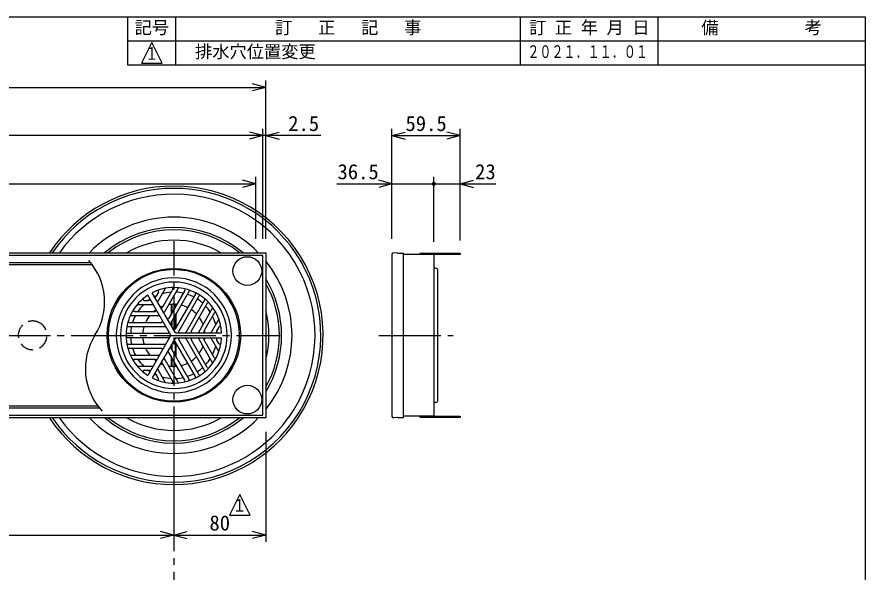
# Model space of a CAD drawing. Units: millimetres, scale not verified. Extents: x -819 to 819, y -558 to 522.
# Drawn here: x 80 to 819, y 38 to 522 of the extents above; entities that cross this region are included whole.
import ezdxf
from ezdxf.enums import TextEntityAlignment as Align

# ---------------------------------------------------------------- set-up
doc = ezdxf.new("R2010")
doc.units = ezdxf.units.MM
doc.header["$LTSCALE"] = 6
for name, pattern in [('CHAIN1', [8, 5, -1, 1, -1]), ('CHAIN2', [12, 9, -1, 1, -1]), ('DASHED2', [3, 2, -1])]:
    doc.linetypes.add(name, pattern=pattern)
for name, color, linetype in [('0-0_計極細', 2, 'Continuous'), ('0-1_計細線', 3, 'Continuous'), ('0-5_寸法線', 7, 'Continuous'), ('0-7_枠細線', 5, 'Continuous'), ('0-8_枠中線', 5, 'Continuous')]:
    doc.layers.add(name, color=color, linetype=linetype)
doc.styles.add('ＭＳ ゴシック', font='')
doc.styles.get('ＭＳ ゴシック').set_extended_font_data('MS Gothic')

msp = doc.modelspace()

# ---------------------------------------------------------------- hatches: boundary and pattern name
at = {"layer": '0-5_寸法線'}
msp.add_hatch(color=256, dxfattribs=at).paths.add_polyline_path([(445.294, 376.656, 1), (441.694, 376.656, 1)])

# ---------------------------------------------------------------- linework, layer by layer
at = {"layer": '0-0_計極細', "linetype": 'CHAIN1'}
msp.add_line((217, 326.656), (217, -274.997), dxfattribs=at)
at = {"layer": '0-0_計極細'}
for p, q in [((433.494, 315.156), (433.494, 316.356)), ((443.494, 315.156), (443.494, 316.356)), ((445.494, 315.156), (445.494, 316.356)), ((447.494, 315.156), (447.494, 316.356)), ((449.494, 315.156), (449.494, 316.356)), ((463.494, 315.156), (463.494, 316.356)), ((203.639, 282.229), (201.649, 278.781)), ((209.558, 285.455), (202.953, 274.015)), ((216.111, 284.764), (207.153, 269.248)), ((220.787, 285.84), (208.456, 264.482)), ((226.594, 283.855), (212.657, 259.715)), ((230.514, 283.621), (213.96, 254.949)), ((191.15, 275.018), (195.131, 275.018)), ((235.755, 280.656), (218.161, 250.182)), ((238.797, 278.9), (221.202, 248.426)), ((243.984, 275.844), (227.431, 247.172)), ((185.397, 271.506), (198.607, 271.506)), ((214.995, 263.765), (214.995, 271.682)), ((215.497, 264.634), (215.497, 271.715)), ((218.507, 269.848), (218.507, 271.715)), ((219.009, 270.717), (219.009, 271.682)), ((246.148, 272.566), (232.21, 248.426)), ((250.769, 268.529), (238.438, 247.172)), ((179.449, 261.973), (204.111, 261.973)), ((182.719, 265.485), (200.635, 265.485)), ((218.507, 250.782), (218.507, 262.824)), ((219.009, 251.651), (219.009, 263.693)), ((252.176, 263.942), (243.218, 248.426)), ((256.051, 258.612), (249.446, 247.172)), ((176.508, 252.44), (209.615, 252.44)), ((178.265, 255.952), (206.139, 255.952)), ((214.995, 252.655), (214.995, 256.741)), ((215.497, 251.786), (215.497, 257.61)), ((256.217, 251.874), (254.226, 248.426)), ((176.455, 246.419), (211.643, 246.419)), ((176.455, 242.907), (211.643, 242.907)), ((176.508, 236.886), (209.615, 236.886)), ((214.995, 232.585), (214.995, 236.671)), ((215.497, 231.716), (215.497, 237.54)), ((235.755, 208.67), (218.161, 239.144)), ((218.507, 226.502), (218.507, 238.543)), ((219.009, 225.633), (219.009, 237.674)), ((238.797, 210.426), (221.202, 240.9)), ((243.984, 213.482), (227.431, 242.154)), ((246.148, 216.76), (232.21, 240.9)), ((250.769, 220.796), (238.438, 242.154)), ((252.176, 225.384), (243.218, 240.9)), ((256.051, 230.714), (249.446, 242.154)), ((256.217, 237.452), (254.226, 240.9)), ((178.265, 233.374), (206.139, 233.374)), ((226.594, 205.471), (212.657, 229.611)), ((230.514, 205.705), (213.96, 234.377)), ((179.449, 227.353), (204.111, 227.353)), ((182.719, 223.841), (200.635, 223.841)), ((220.787, 203.486), (208.456, 224.844)), ((214.995, 217.643), (214.995, 225.561)), ((215.497, 217.611), (215.497, 224.692)), ((185.397, 217.82), (198.607, 217.82)), ((191.15, 214.307), (195.131, 214.307)), ((209.558, 203.871), (202.953, 215.311)), ((216.111, 204.562), (207.153, 220.077)), ((218.507, 217.611), (218.507, 219.477)), ((219.009, 217.643), (219.009, 218.608)), ((203.639, 207.097), (201.649, 210.544)), ((433.494, 172.956), (433.494, 174.156)), ((443.494, 172.956), (443.494, 174.156)), ((445.494, 172.956), (445.494, 174.156)), ((447.494, 172.956), (447.494, 174.156)), ((449.494, 172.956), (449.494, 174.156)), ((463.494, 172.956), (463.494, 174.156))]:
    msp.add_line(p, q, dxfattribs=at)
at = {"layer": '0-0_計極細', "linetype": 'CHAIN2'}
for p, q in [((-304.549, 244.656), (309.602, 244.656)), ((395.567, 244.656), (460.305, 244.656))]:
    msp.add_line(p, q, dxfattribs=at)
at = {"layer": '0-0_計極細'}
for centre, radius, start, end in [((102.394, 273.674), 54.312, 327.72738, 41.72573), ((217.002, 244.663), 50.153, 90, 270), ((217.002, 244.663), 50.153, 270, 90), ((202.77, 282.731), 1.004, 330, 110.49823), ((217.002, 244.663), 37.631, 93.596, 105.50678), ((209.992, 285.204), 0.502, 99.81001, 150), ((215.242, 285.266), 1.004, 330, 92.48216), ((217.002, 244.663), 37.631, 77.4576, 87.38711), ((217.002, 244.663), 37.631, 77.4576, 87.38711), ((221.222, 285.589), 0.502, 84.11294, 150), ((225.725, 284.357), 1.004, 330, 77.60597), ((230.949, 283.37), 0.502, 70.18513, 150), ((234.886, 281.158), 1.004, 330, 63.89345), ((191.15, 276.022), 1.004, 129.50177, 270), ((217.002, 244.663), 37.631, 123.68035, 126.22848), ((195.131, 276.022), 1.004, 270, 30), ((200.78, 279.283), 1.004, 210, 330), ((217.002, 244.663), 37.631, 113.77152, 116.31965), ((203.387, 273.764), 0.502, 150, 210), ((217.002, 244.663), 37.631, 62.67477, 71.92708), ((217.002, 244.663), 37.631, 48.07292, 57.32523), ((239.666, 278.398), 1.004, 56.10655, 150), ((243.55, 276.094), 0.502, 330, 49.81487), ((182.719, 266.489), 1.004, 147.51784, 270), ((185.397, 271.004), 0.502, 90, 140.18999), ((217.002, 244.663), 37.631, 134.49322, 146.404), ((198.607, 271.004), 0.502, 30, 90), ((217.002, 244.663), 27.094, 124.78019, 129.77896), ((200.635, 266.489), 1.004, 270, 30), ((206.284, 269.75), 1.004, 210, 330), ((217.002, 244.663), 27.094, 110.22104, 115.21981), ((217.002, 244.663), 27.094, 84.62432, 99.70902), ((217.002, 244.663), 27.094, 84.62432, 90), ((217.002, 244.663), 27.094, 63.71622, 76.68065), ((217.002, 244.663), 27.094, 43.31935, 56.28378), ((217.002, 244.663), 37.631, 32.61289, 42.5424), ((247.017, 272.064), 1.004, 42.39403, 150), ((250.335, 268.78), 0.502, 330, 35.88706), ((179.449, 261.471), 0.502, 90, 155.88706), ((217.002, 244.663), 37.631, 152.61289, 162.5424), ((217.002, 244.663), 27.094, 140.29098, 155.37568), ((204.111, 261.471), 0.502, 30, 90), ((208.891, 264.231), 0.502, 150, 210), ((211.788, 260.217), 1.004, 210, 330), ((217.002, 244.663), 27.094, 20.29098, 35.37568), ((217.002, 244.663), 37.631, 14.49322, 26.40401), ((253.045, 263.44), 1.004, 27.51784, 150), ((176.507, 251.942), 0.502, 89.99378, 169.80868), ((178.265, 256.956), 1.004, 162.39403, 270), ((217.002, 244.663), 37.631, 168.07292, 177.32523), ((217.002, 244.663), 27.094, 163.31935, 176.28378), ((206.139, 256.956), 1.004, 270, 30), ((209.615, 251.938), 0.502, 30, 90), ((214.395, 254.698), 0.502, 150, 210), ((257.086, 251.372), 1.004, 9.50177, 150), ((194.238, 215.674), 54.312, 147.72738, 222.98978), ((176.454, 247.426), 1.004, 176.10043, 269.99386), ((211.643, 247.422), 1.004, 270, 30), ((217.292, 250.684), 1.004, 210, 330), ((217.292, 250.684), 1.004, 253.22135, 330), ((222.072, 247.924), 1.004, 150, 270), ((226.996, 247.422), 0.502, 270, 330), ((233.079, 247.924), 1.004, 150, 270), ((238.004, 247.422), 0.502, 270, 330), ((244.087, 247.924), 1.004, 150, 270), ((217.002, 244.663), 27.094, 4.78019, 9.77896), ((249.012, 247.422), 0.502, 270, 330), ((255.095, 247.924), 1.004, 150, 270), ((217.002, 244.663), 37.631, 3.68035, 6.22848), ((176.455, 241.903), 1.004, 90, 183.89345), ((176.505, 237.391), 0.502, 190.17883, 269.99383), ((217.002, 244.663), 37.631, 182.67477, 191.92708), ((217.002, 244.663), 27.094, 183.71622, 196.68065), ((209.615, 237.388), 0.502, 270, 330), ((211.643, 241.903), 1.004, 330, 90), ((217.292, 238.642), 1.004, 30, 150), ((217.292, 238.642), 1.004, 30, 106.77865), ((222.072, 241.401), 1.004, 90, 210), ((226.996, 241.903), 0.502, 30, 90), ((233.079, 241.401), 1.004, 90, 210), ((238.004, 241.903), 0.502, 30, 90), ((244.087, 241.401), 1.004, 90, 210), ((217.002, 244.663), 27.094, 350.22104, 355.21981), ((249.012, 241.903), 0.502, 30, 90), ((255.095, 241.401), 1.004, 90, 210), ((217.002, 244.663), 37.631, 353.77152, 356.31965), ((257.086, 237.954), 1.004, 210, 350.49823), ((178.265, 232.37), 1.004, 90, 197.60597), ((217.002, 244.663), 37.631, 197.4576, 207.38711), ((217.002, 244.663), 27.094, 204.62432, 219.70902), ((206.139, 232.37), 1.004, 330, 90), ((211.788, 229.109), 1.004, 30, 150), ((214.395, 234.628), 0.502, 150, 210), ((217.002, 244.663), 27.094, 324.62432, 339.70902), ((217.002, 244.663), 37.631, 333.596, 345.50678), ((179.449, 227.854), 0.502, 204.11294, 270), ((182.719, 222.837), 1.004, 90, 212.48216), ((217.002, 244.663), 37.631, 213.59599, 225.50678), ((217.002, 244.663), 27.094, 230.22104, 235.21981), ((200.635, 222.837), 1.004, 330, 90), ((204.111, 227.854), 0.502, 270, 330), ((208.891, 225.095), 0.502, 150, 210), ((217.002, 244.663), 27.094, 303.71622, 316.68065), ((217.002, 244.663), 37.631, 317.4576, 327.38711), ((253.045, 225.886), 1.004, 210, 332.48216), ((191.15, 213.304), 1.004, 90, 230.49823), ((217.002, 244.663), 37.631, 233.77152, 236.31965), ((195.131, 213.304), 1.004, 330, 90), ((198.607, 218.321), 0.502, 270, 330), ((203.387, 215.562), 0.502, 149.99998, 210.00002), ((206.284, 219.576), 1.004, 30, 150), ((217.002, 244.663), 27.094, 244.78019, 249.77896), ((217.002, 244.663), 27.094, 260.29098, 275.37568), ((217.002, 244.663), 27.094, 283.31935, 296.28378), ((217.002, 244.663), 37.631, 302.67477, 311.92708), ((247.017, 217.262), 1.004, 210, 317.60597), ((250.335, 220.545), 0.502, 324.11294, 30), ((200.78, 210.043), 1.004, 30, 150), ((217.002, 244.663), 37.631, 243.68035, 246.22848), ((202.77, 206.595), 1.004, 249.50177, 30), ((217.002, 244.663), 37.631, 254.49322, 266.404), ((217.002, 244.663), 37.631, 272.61289, 282.5424), ((217.002, 244.663), 37.631, 288.07292, 297.32523), ((234.886, 208.168), 1.004, 296.10655, 30), ((239.666, 210.928), 1.004, 210, 303.89345), ((243.55, 213.231), 0.502, 310.18513, 30), ((209.992, 204.122), 0.502, 210, 260.18999), ((215.242, 204.06), 1.004, 267.51784, 30), ((221.222, 203.737), 0.502, 210, 275.88706), ((225.725, 204.969), 1.004, 282.39403, 30), ((230.949, 205.956), 0.502, 210, 289.81487)]:
    msp.add_arc(centre, radius, start, end, dxfattribs=at)
at = {"layer": '0-1_計細線'}
for p, q in [((406.994, 315.406), (406.994, 173.906)), ((411.863, 316.174), (408.244, 316.656)), ((412.127, 316.156), (416.994, 316.156)), ((416.994, 173.156), (416.994, 316.156)), ((443.494, 315.156), (416.994, 315.156)), ((431.494, 315.156), (431.494, 316.356)), ((466.494, 315.156), (431.494, 315.156)), ((443.494, 315.156), (443.494, 174.156)), ((-286.5, 308.156), (144.356, 308.156)), ((145.922, 306.156), (-286.5, 306.156)), ((444.994, 303.156), (443.494, 303.156)), ((446.994, 289.656), (446.994, 301.156)), ((446.994, 188.918), (446.994, 289.656)), ((218.306, 246.921), (198.166, 281.804)), ((214.395, 244.663), (194.255, 279.546)), ((214.395, 244.663), (194.255, 209.78)), ((218.306, 246.921), (217.002, 249.178)), ((218.306, 246.921), (220.913, 246.921)), ((218.306, 246.921), (258.585, 246.921)), ((218.306, 242.405), (198.166, 207.522)), ((218.306, 242.405), (258.585, 242.405)), ((446.994, 188.157), (446.994, 193.656)), ((444.994, 186.157), (443.494, 186.157)), ((152.305, 181.156), (-286.5, 181.156)), ((411.863, 173.139), (408.244, 172.656)), ((412.127, 173.156), (416.994, 173.156)), ((443.494, 174.156), (416.994, 174.156)), ((431.494, 172.956), (431.494, 174.156)), ((466.494, 172.956), (431.494, 172.956))]:
    msp.add_line(p, q, dxfattribs=at)
for points in [[(-297, 172.656), (-297, 316.656), (297, 316.656), (297, 172.656)], [(-294.5, 314.156), (-294.5, 175.156), (294.5, 175.156), (294.5, 314.156)]]:
    msp.add_lwpolyline(points, close=True, dxfattribs=at)
for points in [[(431.494, 316.356), (466.494, 316.356), (466.494, 315.156)], [(-286.5, 306.156), (-286.5, 183.156), (150.736, 183.156)], [(431.494, 174.156), (466.494, 174.156), (466.494, 172.956)]]:
    msp.add_lwpolyline(points, dxfattribs=at)
for centre, radius in [((281, 300.656), 12.5), ((217.002, 244.663), 58.202), ((281, 188.656), 12.5)]:
    msp.add_circle(centre, radius, dxfattribs=at)
for centre, radius, start, end in [((217.002, 244.663), 130.01, 90, 146.37504), ((217.002, 244.663), 128.003, 90, 145.77545), ((217.002, 244.663), 130.01, 326.36823, 90), ((217.002, 244.663), 128.003, 34.22455, 90), ((217.002, 244.663), 102.919, 44.38829, 135.61171), ((217.002, 244.663), 128.003, 270, 34.22455), ((408.244, 315.406), 1.25, 90, 180), ((412.127, 318.156), 2, 262.40536, 270), ((217.002, 244.663), 102.919, 321.01318, 38.98682), ((444.994, 301.156), 2, 0, 90), ((217.002, 244.663), 57.199, 90, 270), ((217.002, 244.663), 57.199, 270, 90), ((217.002, 244.663), 46.411, 90, 270), ((217.002, 244.663), 46.411, 270, 90), ((217.002, 244.663), 41.645, 90, 116.89208), ((217.002, 244.663), 41.645, 3.10792, 90), ((217.002, 244.663), 41.645, 123.10792, 236.89208), ((255.617, 258.863), 0.502, 330, 20.18999), ((217.002, 244.663), 41.645, 270, 356.89208), ((255.617, 230.463), 0.502, 339.81001, 30), ((185.397, 218.321), 0.502, 219.81001, 270), ((217.002, 244.663), 41.645, 243.10792, 270), ((444.994, 188.157), 2, 270, 360), ((217.002, 244.663), 130.01, 213.63177, 213.85594), ((217.002, 244.663), 130.01, 213.85594, 270), ((217.002, 244.663), 128.003, 214.23151, 214.46082), ((217.002, 244.663), 128.003, 214.46082, 270), ((217.002, 244.663), 102.919, 224.39832, 315.60085), ((217.002, 244.663), 130.01, 270, 326.36823), ((408.244, 173.906), 1.25, 180, 270), ((412.127, 171.156), 2, 90, 97.59464)]:
    msp.add_arc(centre, radius, start, end, dxfattribs=at)
at = {"layer": '0-1_計細線', "linetype": 'DASHED2'}
for start, end in [(53.1301, 216.8699), (216.8699, 53.1301)]:
    msp.add_arc((94, 244.656), 12.5, start, end, dxfattribs=at)
at = {"layer": '0-5_寸法線'}
for p, q in [((297, 328.656), (297, 466.656)), ((-297, 460.656), (297, 460.656)), ((297, 460.656), (285.409, 463.762)), ((297, 460.656), (285.409, 457.551)), ((294.5, 418.656), (282.909, 421.762)), ((294.5, 328.656), (294.5, 424.656)), ((297, 328.656), (297, 424.656)), ((297, 418.656), (308.591, 421.762)), ((406.994, 328.656), (406.994, 424.656)), ((406.994, 418.656), (418.585, 421.762)), ((466.494, 418.656), (454.903, 421.762)), ((466.494, 327.356), (466.494, 424.656)), ((294.5, 418.656), (-294.5, 418.656)), ((294.5, 418.656), (282.909, 415.551)), ((345, 418.656), (294.5, 418.656)), ((297, 418.656), (308.591, 415.551)), ((406.994, 418.656), (418.585, 415.551)), ((406.994, 418.656), (466.494, 418.656)), ((466.494, 418.656), (454.903, 415.551)), ((288.5, 376.656), (276.909, 379.762)), ((288.5, 328.656), (288.5, 382.656)), ((406.994, 376.656), (395.403, 379.762)), ((406.994, 328.656), (406.994, 382.656)), ((443.494, 326.156), (443.494, 382.656)), ((466.494, 327.356), (466.494, 382.656)), ((466.494, 376.656), (478.085, 379.762)), ((-288.5, 376.656), (288.5, 376.656)), ((288.5, 376.656), (276.909, 373.551)), ((358.994, 376.656), (443.494, 376.656)), ((406.994, 376.656), (395.403, 373.551)), ((443.494, 376.656), (497.387, 376.656)), ((466.494, 376.656), (478.085, 373.551)), ((217, 160.656), (217, 64.656)), ((297, 160.656), (297, 64.656)), ((-297, 70.656), (217, 70.656)), ((217, 70.656), (205.409, 73.762)), ((217, 70.656), (205.409, 67.551)), ((217, 70.656), (228.591, 73.762)), ((217, 70.656), (228.591, 67.551)), ((217, 70.656), (297, 70.656)), ((297, 70.656), (285.409, 73.762)), ((297, 70.656), (285.409, 67.551))]:
    msp.add_line(p, q, dxfattribs=at)
for radius, start, end in [(122.987, 90, 144.17064), (122.987, 324.17064, 90), (93.887, 50.06867, 129.93133), (91.88, 51.58806, 128.41194), (82.848, 60.34038, 119.65962), (93.887, 328.43751, 31.56249), (91.88, 330.53797, 29.46203), (82.848, 344.92693, 15.07307), (122.987, 215.83675, 216.08019), (122.987, 216.08019, 270), (93.887, 230.0809, 309.91807), (91.88, 231.60098, 308.39794), (82.848, 240.35837, 299.64013), (122.987, 270, 324.16325)]:
    msp.add_arc((217.002, 244.663), radius, start, end, dxfattribs=at)
at = {"layer": '0-7_枠細線'}
for p, q in [((176.872, 480), (176.872, 522)), ((218.872, 480), (218.872, 522)), ((518.872, 480), (518.872, 522)), ((638.872, 480), (638.872, 522)), ((818.872, 501), (176.872, 501)), ((197.872, 499.731), (188.872, 481.731)), ((206.872, 481.731), (197.872, 499.731)), ((188.872, 481.731), (206.872, 481.731)), ((818.872, 480), (176.872, 480)), ((274.411, 106.096), (265.411, 88.096)), ((283.411, 88.096), (274.411, 106.096)), ((265.411, 88.096), (283.411, 88.096))]:
    msp.add_line(p, q, dxfattribs=at)
at = {"layer": '0-8_枠中線'}
msp.add_lwpolyline([(-819, -558), (-819, 522), (819, 522), (819, -558)], close=True, dxfattribs=at)

# ---------------------------------------------------------------- texts
at = {"layer": '0-5_寸法線', "style": 'ＭＳ ゴシック'}
for s, p in [('2.5', (316.595, 418.656)), ('59.5', (418.744, 418.656)), ('36.5', (359.53, 376.656)), ('23', (479.387, 376.656)), ('80', (248, 70.656))]:
    msp.add_text(s, height=13.2, dxfattribs=at).set_placement(p, align=Align.BOTTOM_LEFT)
at = {"layer": '0-7_枠細線', "style": 'ＭＳ ゴシック'}
for s, p in [('記号', (182.872, 504)), ('訂\u3000 正\u3000 記\u3000 事', (305.122, 504)), ('訂 正 年 月 日', (526.372, 504)), ('備\u3000\u3000\u3000\u3000\u3000考', (676.372, 504)), ('排水穴位置変更', (235.493, 483))]:
    msp.add_text(s, height=11, dxfattribs=at).set_placement(p, align=Align.BOTTOM_LEFT)
for s, width, p in [('１', 0.8, (191.711, 481.362)), ('２０２１．１１．０１', 0.7, (524.872, 483)), ('１', 0.8, (268.249, 87.727))]:
    msp.add_text(s, height=11, dxfattribs=dict(at, width=width)).set_placement(p, align=Align.BOTTOM_LEFT)

doc.saveas('drawing.dxf')
